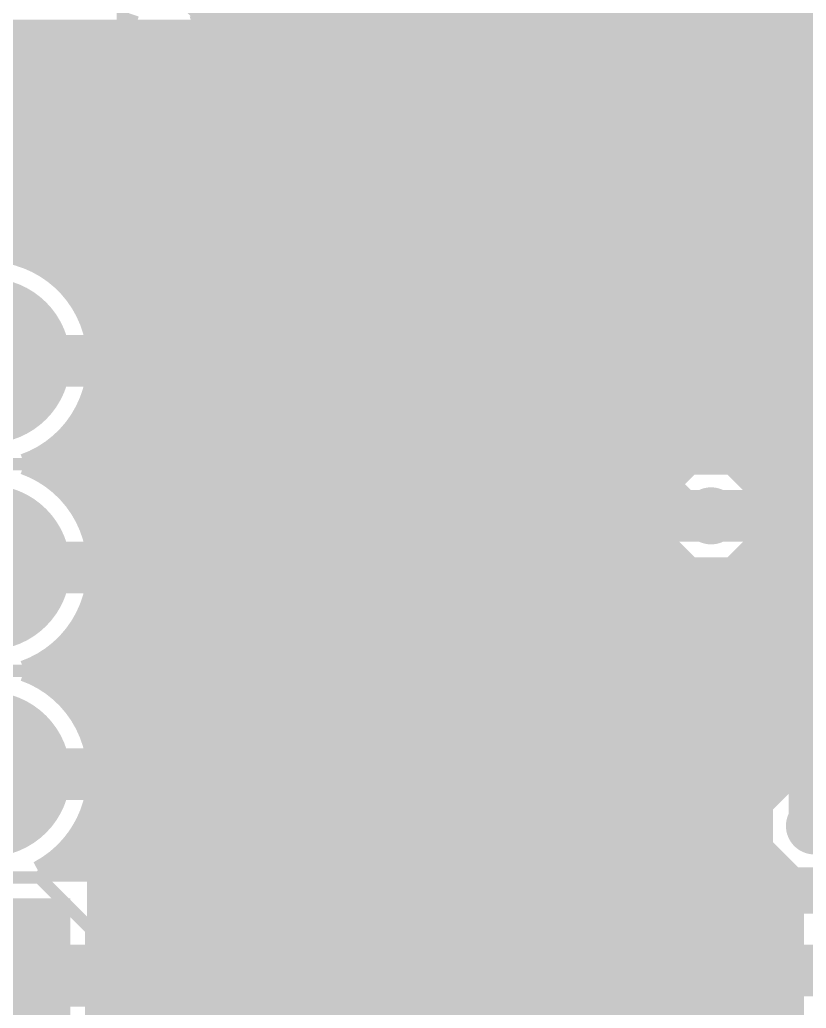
# Model space of a CAD drawing. Extents: x -5 to 208, y -5 to 206.
# Drawn here: x 31.51 to 41.17, y 65.7 to 77.85 of the extents above; entities that cross this region are included whole.
import ezdxf

# ---------------------------------------------------------------- set-up
doc = ezdxf.new("R2010")
doc.units = 0
doc.header["$MEASUREMENT"] = 0
doc.layers.get('0').update_dxf_attribs({"linetype": 'CONTINUOUS'})
for name, color, linetype in [('22-301-0_BOT', 7, 'CONTINUOUS'), ('22-301-0_DRD', 7, 'CONTINUOUS'), ('22-301-0_IN1', 1, 'CONTINUOUS'), ('22-301-0_IN2', 4, 'CONTINUOUS'), ('22-301-0_SMB', 3, 'CONTINUOUS'), ('22-301-0_SMT', 5, 'CONTINUOUS'), ('22-301-0_SPT', 10, 'CONTINUOUS'), ('22-301-0_SST', 14, 'CONTINUOUS'), ('22-301-0_TOP', 9, 'CONTINUOUS'), ('THRUHOLE_TAP', 13, 'CONTINUOUS')]:
    doc.layers.add(name, color=color, linetype=linetype)

# ---------------------------------------------------------------- blocks, each defined once
blk = doc.blocks.new('ROUND_2')
at = {"const_width": 1.016}
blk.add_lwpolyline([(-0.508, 0, 1), (0.508, 0, 1)], format="xyb", close=True, dxfattribs=at)
blk = doc.blocks.new('SQUARE_3')
blk.add_solid([(1.016, 1.016), (1.016, -1.016), (-1.016, 1.016), (-1.016, -1.016)])
blk = doc.blocks.new('ROUND_66')
at = {"const_width": 0.35052}
blk.add_lwpolyline([(-0.17526, 0, 1), (0.17526, 0, 1)], format="xyb", close=True, dxfattribs=at)
blk = doc.blocks.new('ROUND_68')
at = {"const_width": 0.35052}
blk.add_lwpolyline([(-0.17526, 0, 1), (0.17526, 0, 1)], format="xyb", close=True, dxfattribs=at)
blk = doc.blocks.new('RECTANGLE_5')
blk.add_solid([(0.4064, 0.4826), (0.4064, -0.4826), (-0.4064, 0.4826), (-0.4064, -0.4826)])
blk = doc.blocks.new('RECTANGLE_6')
blk.add_solid([(0.4826, 0.4064), (0.4826, -0.4064), (-0.4826, 0.4064), (-0.4826, -0.4064)])
blk = doc.blocks.new('OBLONG_49')
at = {"const_width": 0.65024}
blk.add_lwpolyline([(0, 0.50038), (0, -0.50038)], dxfattribs=at)
at = {"const_width": 0.32512}
for points in [[(-0.16256, 0.50038, 1), (0.16256, 0.50038, 1)], [(-0.16256, -0.50038, 1), (0.16256, -0.50038, 1)]]:
    blk.add_lwpolyline(points, format="xyb", close=True, dxfattribs=at)
blk = doc.blocks.new('ROUND_73')
at = {"const_width": 0.10033}
blk.add_lwpolyline([(-0.050164, 0, 1), (0.050164, 0, 1)], format="xyb", close=True, dxfattribs=at)
blk = doc.blocks.new('ROUND_79')
at = {"const_width": 0.54991}
blk.add_lwpolyline([(-0.274954, 0, 1), (0.274954, 0, 1)], format="xyb", close=True, dxfattribs=at)

msp = doc.modelspace()

# ---------------------------------------------------------------- linework, layer by layer
at = {"layer": '22-301-0_BOT'}
for points, const_width in [([(41.021, 140.7795), (41.021, 71.6915)], 0.254), ([(41.2496, 140.86078), (41.2496, 71.6915)], 0.254), ([(40.3352, 140.76172), (40.3352, 72.54494)], 0.254), ([(40.5638, 140.73378), (40.5638, 72.40524)], 0.254), ([(40.7924, 140.73886), (40.7924, 72.09536)], 0.254), ([(38.5064, 132.64642), (38.5064, 74.03846)], 0.254), ([(38.2778, 93.70568), (38.2778, 74.26706)], 0.254), ([(40.1066, 93.54058), (40.1066, 72.6059)], 0.254), ([(38.735, 93.40342), (38.735, 73.80986)], 0.254), ([(38.0492, 93.35262), (38.0492, 74.49566)], 0.254), ([(39.878, 93.28912), (39.878, 72.66686)], 0.254), ([(37.8206, 93.20022), (37.8206, 74.72426)], 0.254), ([(38.9636, 93.22308), (38.9636, 73.58126)], 0.254), ([(39.6494, 93.16974), (39.6494, 72.89546)], 0.254), ([(39.1922, 93.1418), (39.1922, 73.35266)], 0.254), ([(39.4208, 93.12402), (39.4208, 73.12406)], 0.254), ([(35.7632, 85.95614), (35.7632, 76.78166)], 0.254), ([(35.5346, 85.72754), (35.5346, 77.01026)], 0.254), ([(35.0774, 85.57768), (35.0774, 77.26426)], 0.254), ([(35.306, 85.61578), (35.306, 77.18552)], 0.254), ([(35.9918, 81.47812), (35.9918, 76.55306)], 0.254), ([(37.592, 81.2673), (37.592, 74.95286)], 0.254), ([(36.2204, 81.05648), (36.2204, 76.32446)], 0.254), ([(36.449, 80.89138), (36.449, 76.09586)], 0.254), ([(37.3634, 80.9879), (37.3634, 75.18146)], 0.254), ([(36.6776, 80.81772), (36.6776, 75.86726)], 0.254), ([(36.9062, 80.80756), (36.9062, 75.63866)], 0.254), ([(37.1348, 80.85836), (37.1348, 75.41006)], 0.254), ([(3.175, 79.248), (5.969, 76.454), (34.925, 76.454), (39.624, 71.755), (40.005, 71.755)], 0.635), ([(50.96002, 77.7748), (34.84118, 77.7748)], 0.254), ([(34.8488, 77.78242), (34.8488, 77.2795)], 0.254), ([(33.93948, 77.5462), (26.31948, 77.5462)], 0.254), ([(33.98012, 77.5335), (26.32202, 77.5335)], 0.254), ([(31.4198, 77.5335), (31.4198, 77.2795)], 0.254), ([(31.6484, 77.5335), (31.6484, 77.2795)], 0.254), ([(31.877, 77.5335), (31.877, 77.2795)], 0.254), ([(32.1056, 77.5335), (32.1056, 77.2795)], 0.254), ([(32.3342, 77.5335), (32.3342, 77.2795)], 0.254), ([(32.5628, 77.5335), (32.5628, 77.2795)], 0.254), ([(32.7914, 77.5335), (32.7914, 77.2795)], 0.254), ([(33.02, 77.5335), (33.02, 77.2795)], 0.254), ([(33.2486, 77.5335), (33.2486, 77.2795)], 0.254), ([(33.4772, 77.5335), (33.4772, 77.2795)], 0.254), ([(33.7058, 77.5335), (33.7058, 77.2795)], 0.254), ([(33.9344, 77.5335), (33.9344, 77.2795)], 0.254), ([(34.163, 77.50302), (34.163, 77.2795)], 0.254), ([(34.3916, 77.5208), (34.3916, 77.2795)], 0.254), ([(50.96002, 77.5462), (34.48812, 77.5462)], 0.254), ([(34.6202, 77.60208), (34.6202, 77.2795)], 0.254), ([(34.925, 77.2795), (26.32456, 77.2795)], 0.254), ([(50.96002, 77.3176), (26.32964, 77.3176)], 0.254), ([(50.96002, 77.089), (35.45078, 77.089)], 0.254), ([(35.51682, 77.03058), (39.93642, 72.60844)], 0.254), ([(50.96002, 76.8604), (35.68446, 76.8604)], 0.254), ([(50.96002, 76.6318), (35.91306, 76.6318)], 0.254), ([(50.96002, 76.4032), (36.14166, 76.4032)], 0.254), ([(50.96002, 76.1746), (36.37026, 76.1746)], 0.254), ([(50.96002, 75.946), (36.59886, 75.946)], 0.254), ([(50.96002, 75.7174), (36.82746, 75.7174)], 0.254), ([(34.5821, 75.6285), (19.54784, 75.6285)], 0.254), ([(31.4198, 75.6285), (31.4198, 75.15352)], 0.254), ([(31.6484, 75.6285), (31.6484, 75.08748)], 0.254), ([(31.877, 75.6285), (31.877, 74.97826)], 0.254), ([(32.1056, 75.6285), (32.1056, 74.81824)], 0.254), ([(32.3342, 75.6285), (32.3342, 74.5744)], 0.254), ([(32.5628, 75.6285), (32.5628, 74.4855)], 0.254), ([(32.7914, 75.6285), (32.7914, 74.4855)], 0.254), ([(33.02, 75.6285), (33.02, 74.4855)], 0.254), ([(33.2486, 75.6285), (33.2486, 74.4855)], 0.254), ([(33.4772, 75.6285), (33.4772, 74.4855)], 0.254), ([(33.7058, 75.6285), (33.7058, 74.4855)], 0.254), ([(33.9344, 75.6285), (33.9344, 74.4855)], 0.254), ([(34.163, 75.6285), (34.163, 74.4855)], 0.254), ([(34.3916, 75.6285), (34.3916, 74.4855)], 0.254), ([(34.5821, 75.6285), (35.7251, 74.4855)], 0.254), ([(34.6202, 75.5904), (34.6202, 74.4855)], 0.254), ([(34.7218, 75.4888), (19.70024, 75.4888)], 0.254), ([(50.96002, 75.4888), (37.05606, 75.4888)], 0.254), ([(34.8488, 75.3618), (34.8488, 74.4855)], 0.254), ([(34.9504, 75.2602), (19.83994, 75.2602)], 0.254), ([(50.32502, 75.2602), (37.28466, 75.2602)], 0.254), ([(35.0774, 75.1332), (35.0774, 74.4855)], 0.254), ([(35.179, 75.0316), (31.77794, 75.0316)], 0.254), ([(50.14468, 75.0316), (37.51326, 75.0316)], 0.254), ([(35.306, 74.9046), (35.306, 74.4855)], 0.254), ([(35.4076, 74.803), (32.12338, 74.803)], 0.254), ([(50.0634, 74.803), (37.74186, 74.803)], 0.254), ([(35.6362, 74.5744), (32.3342, 74.5744)], 0.254), ([(35.5346, 74.676), (35.5346, 74.4855)], 0.254), ([(50.04562, 74.5744), (37.97046, 74.5744)], 0.254), ([(35.7251, 74.4855), (32.39516, 74.4855)], 0.254), ([(50.09134, 74.3458), (38.19906, 74.3458)], 0.254), ([(50.21072, 74.1172), (38.42766, 74.1172)], 0.254), ([(48.3616, 70.866), (38.735, 70.866), (35.941, 73.66), (31.115, 73.66)], 0.635), ([(50.46218, 73.8886), (38.65626, 73.8886)], 0.254), ([(50.96002, 73.66), (38.88486, 73.66)], 0.254), ([(50.96002, 73.4314), (39.11346, 73.4314)], 0.254), ([(50.96002, 73.2028), (39.34206, 73.2028)], 0.254), ([(50.96002, 72.9742), (39.57066, 72.9742)], 0.254), ([(35.5981, 72.8345), (32.39516, 72.8345)], 0.254), ([(32.5628, 72.8345), (32.5628, 71.59498)], 0.254), ([(32.7914, 72.8345), (32.7914, 66.9925)], 0.254), ([(33.02, 72.8345), (33.02, 66.9925)], 0.254), ([(33.2486, 72.8345), (33.2486, 66.9925)], 0.254), ([(33.4772, 72.8345), (33.4772, 66.9925)], 0.254), ([(33.7058, 72.8345), (33.7058, 66.9925)], 0.254), ([(33.9344, 72.8345), (33.9344, 66.9925)], 0.254), ([(34.163, 72.8345), (34.163, 66.9925)], 0.254), ([(34.3916, 72.8345), (34.3916, 66.9925)], 0.254), ([(34.6202, 72.8345), (34.6202, 66.9925)], 0.254), ([(34.8488, 72.8345), (34.8488, 66.9925)], 0.254), ([(35.0774, 72.8345), (35.0774, 66.9925)], 0.254), ([(35.306, 72.8345), (35.306, 66.9925)], 0.254), ([(35.5346, 72.8345), (35.5346, 66.9925)], 0.254), ([(35.5981, 72.8345), (38.14318, 70.28942)], 0.254), ([(35.687, 72.7456), (32.3342, 72.7456)], 0.254), ([(32.3342, 72.7456), (32.3342, 72.0344)], 0.254), ([(35.7632, 72.6694), (35.7632, 66.9925)], 0.254), ([(50.96002, 72.7456), (39.79926, 72.7456)], 0.254), ([(35.9156, 72.517), (32.12338, 72.517)], 0.254), ([(40.005, 72.61352), (39.93623, 72.61076)], 0.254), ([(50.96002, 72.517), (40.3987, 72.517)], 0.254), ([(32.1056, 72.50176), (32.1056, 72.27824)], 0.254), ([(35.9918, 72.4408), (35.9918, 66.9925)], 0.254), ([(36.1442, 72.2884), (32.0929, 72.2884)], 0.254), ([(50.96002, 72.2884), (40.67556, 72.2884)], 0.254), ([(36.2204, 72.2122), (36.2204, 66.9925)], 0.254), ([(36.3728, 72.0598), (32.31388, 72.0598)], 0.254), ([(50.96002, 72.0598), (40.8051, 72.0598)], 0.254), ([(36.449, 71.9836), (36.449, 66.9925)], 0.254), ([(36.6014, 71.8312), (32.4612, 71.8312)], 0.254), ([(50.96002, 71.8312), (40.85844, 71.8312)], 0.254), ([(36.6776, 71.755), (36.6776, 66.9925)], 0.254), ([(40.86098, 71.6915), (40.86333, 71.755)], 0.254), ([(48.12792, 71.6915), (40.86098, 71.6915)], 0.254), ([(36.83, 71.6026), (32.56026, 71.6026)], 0.254), ([(36.9062, 71.5264), (36.9062, 66.9925)], 0.254), ([(37.0586, 71.374), (32.61614, 71.374)], 0.254), ([(37.1348, 71.2978), (37.1348, 66.9925)], 0.254), ([(37.2872, 71.1454), (32.639, 71.1454)], 0.254), ([(37.3634, 71.0692), (37.3634, 66.9925)], 0.254), ([(37.5158, 70.9168), (32.62376, 70.9168)], 0.254), ([(37.592, 70.8406), (37.592, 66.9925)], 0.254), ([(37.7444, 70.6882), (32.5755, 70.6882)], 0.254), ([(32.5628, 70.64248), (32.5628, 69.05498)], 0.254), ([(37.8206, 70.612), (37.8206, 66.9925)], 0.254), ([(37.973, 70.4596), (32.48914, 70.4596)], 0.254), ([(38.0492, 70.3834), (38.0492, 66.9925)], 0.254), ([(32.3342, 70.2056), (32.3342, 69.4944)], 0.254), ([(38.20668, 70.231), (32.35198, 70.231)], 0.254), ([(38.2778, 70.17766), (38.2778, 66.9925)], 0.254), ([(32.1056, 69.96176), (32.1056, 69.73824)], 0.254), ([(50.96002, 70.0024), (32.15132, 70.0024)], 0.254), ([(38.5064, 70.07352), (38.5064, 66.9925)], 0.254), ([(48.12792, 70.0405), (38.735, 70.0405)], 0.254), ([(38.735, 70.0405), (38.735, 66.9925)], 0.254), ([(38.9636, 70.0405), (38.9636, 66.9925)], 0.254), ([(39.1922, 70.0405), (39.1922, 66.9925)], 0.254), ([(39.4208, 70.0405), (39.4208, 66.9925)], 0.254), ([(39.6494, 70.0405), (39.6494, 66.9925)], 0.254), ([(39.878, 70.0405), (39.878, 66.9925)], 0.254), ([(40.1066, 70.0405), (40.1066, 66.9925)], 0.254), ([(40.3352, 70.0405), (40.3352, 66.9925)], 0.254), ([(40.5638, 70.0405), (40.5638, 68.42506)], 0.254), ([(40.7924, 70.0405), (40.7924, 68.65366)], 0.254), ([(41.021, 70.0405), (41.021, 68.76288)], 0.254), ([(41.2496, 70.0405), (41.2496, 68.80098)], 0.254), ([(50.96002, 69.7738), (32.06242, 69.7738)], 0.254), ([(50.96002, 69.5452), (32.29356, 69.5452)], 0.254), ([(50.96002, 69.3166), (32.4485, 69.3166)], 0.254), ([(50.96002, 69.088), (32.55264, 69.088)], 0.254), ([(50.96002, 68.8594), (32.6136, 68.8594)], 0.254), ([(40.75938, 68.6308), (32.63646, 68.6308)], 0.254), ([(40.54856, 68.4022), (32.62884, 68.4022)], 0.254), ([(40.44696, 68.1736), (32.58312, 68.1736)], 0.254), ([(41.275, 67.945), (44.704, 67.945)], 0.635), ([(32.5628, 68.10248), (32.5628, 67.564)], 0.254), ([(40.41648, 67.945), (32.4993, 67.945)], 0.254), ([(32.3342, 67.6656), (32.3342, 67.564)], 0.254), ([(40.44696, 67.7164), (32.36976, 67.7164)], 0.254), ([(32.639, 67.564), (32.25038, 67.564)], 0.254), ([(32.639, 67.564), (32.639, 66.9925)], 0.254), ([(40.54856, 67.4878), (32.639, 67.4878)], 0.254), ([(40.5638, 67.46494), (40.5638, 66.9925)], 0.254), ([(40.75938, 67.2592), (32.639, 67.2592)], 0.254), ([(40.7924, 67.23634), (40.7924, 66.9925)], 0.254), ([(41.021, 67.12458), (41.021, 66.9925)], 0.254), ([(41.2496, 67.08648), (41.2496, 66.9925)], 0.254), ([(50.96002, 67.0306), (32.639, 67.0306)], 0.254), ([(46.62932, 66.9925), (32.639, 66.9925)], 0.254), ([(46.863, 66.167), (31.242, 66.167), (31.115, 66.04)], 0.635)]:
    msp.add_lwpolyline(points, dxfattribs=dict(at, const_width=const_width))
at = {"layer": '22-301-0_BOT', "const_width": 0.254}
for points in [[(34.2138, 77.50048, 0.4142136), (35.07232, 78.359)], [(33.98012, 77.5335, 0.0690745), (34.2138, 77.50106)], [(35.5092, 77.0382, 0.1989124), (34.925, 77.28018)], [(32.39516, 74.4855, 0.2548243), (31.115, 75.18324)], [(31.95574, 72.39, 0.1036919), (32.39502, 72.83459)], [(40.86352, 71.755, 0.4142136), (40.005, 72.61352)], [(32.639, 71.12, 0.2516254), (31.95625, 72.39077)], [(31.95574, 69.85, 0.2516254), (32.63807, 71.12)], [(38.1508, 70.2818, 0.1989124), (38.735, 70.03982)], [(32.639, 68.58, 0.2516254), (31.95625, 69.85077)], [(41.275, 68.80352, 0.4142136), (40.41648, 67.945)], [(41.50614, 68.7705, 0.0683584), (41.275, 68.80225)], [(32.25038, 67.564, 0.1845445), (32.63859, 68.58)], [(40.41648, 67.945, 0.4142136), (41.275, 67.08648)], [(41.275, 67.08648, 0.068358), (41.50648, 67.11827)]]:
    msp.add_lwpolyline(points, format="xyb", dxfattribs=at)
at = {"layer": '22-301-0_DRD', "const_width": 0.254}
for points in [[(33.5788, 78.105), (33.9598, 77.724)], [(33.5788, 78.105), (33.9598, 77.724)], [(34.4678, 77.724), (34.8488, 78.105)], [(34.4678, 77.724), (34.8488, 78.105)], [(33.9598, 77.724), (34.4678, 77.724)], [(33.9598, 77.724), (34.4678, 77.724)], [(38.481, 76.2), (38.1, 75.819)], [(38.989, 76.2), (38.481, 76.2)], [(39.37, 75.819), (38.989, 76.2)], [(38.1, 75.819), (38.1, 75.311)], [(39.37, 75.311), (39.37, 75.819)], [(38.1, 75.311), (38.481, 74.93)], [(38.989, 74.93), (39.37, 75.311)], [(38.481, 74.93), (38.989, 74.93)], [(31.75, 74.295), (30.48, 74.295)], [(31.75, 74.295), (30.48, 73.025)], [(31.75, 73.025), (30.48, 74.295)], [(31.75, 73.025), (31.75, 74.295)], [(30.48, 73.025), (31.75, 73.025)], [(39.751, 72.39), (39.37, 72.009)], [(40.259, 72.39), (39.751, 72.39)], [(40.64, 72.009), (40.259, 72.39)], [(39.37, 72.009), (39.37, 71.501)], [(40.64, 71.501), (40.64, 72.009)], [(31.75, 71.755), (30.48, 71.755)], [(31.75, 71.755), (30.48, 70.485)], [(31.75, 70.485), (30.48, 71.755)], [(31.75, 70.485), (31.75, 71.755)], [(36.576, 71.755), (36.195, 71.374)], [(36.576, 71.755), (36.195, 71.374)], [(36.576, 71.755), (36.195, 71.374)], [(37.084, 71.755), (36.576, 71.755)], [(37.084, 71.755), (36.576, 71.755)], [(37.084, 71.755), (36.576, 71.755)], [(37.465, 71.374), (37.084, 71.755)], [(37.465, 71.374), (37.084, 71.755)], [(37.465, 71.374), (37.084, 71.755)], [(39.37, 71.501), (39.751, 71.12)], [(40.259, 71.12), (40.64, 71.501)], [(36.195, 71.374), (36.195, 70.866)], [(36.195, 71.374), (36.195, 70.866)], [(36.195, 71.374), (36.195, 70.866)], [(37.465, 70.866), (37.465, 71.374)], [(37.465, 70.866), (37.465, 71.374)], [(37.465, 70.866), (37.465, 71.374)], [(39.751, 71.12), (40.259, 71.12)], [(36.195, 70.866), (36.576, 70.485)], [(36.195, 70.866), (36.576, 70.485)], [(36.195, 70.866), (36.576, 70.485)], [(37.084, 70.485), (37.465, 70.866)], [(37.084, 70.485), (37.465, 70.866)], [(37.084, 70.485), (37.465, 70.866)], [(30.48, 70.485), (31.75, 70.485)], [(36.576, 70.485), (37.084, 70.485)], [(36.576, 70.485), (37.084, 70.485)], [(36.576, 70.485), (37.084, 70.485)], [(31.75, 69.215), (30.48, 69.215)], [(31.75, 69.215), (30.48, 67.945)], [(31.75, 67.945), (30.48, 69.215)], [(31.75, 67.945), (31.75, 69.215)], [(36.576, 69.215), (36.195, 68.834)], [(36.576, 69.215), (36.195, 68.834)], [(37.084, 69.215), (36.576, 69.215)], [(37.084, 69.215), (36.576, 69.215)], [(37.465, 68.834), (37.084, 69.215)], [(37.465, 68.834), (37.084, 69.215)], [(36.195, 68.834), (36.195, 68.326)], [(36.195, 68.834), (36.195, 68.326)], [(37.465, 68.326), (37.465, 68.834)], [(37.465, 68.326), (37.465, 68.834)], [(41.021, 68.58), (40.64, 68.199)], [(41.529, 68.58), (41.021, 68.58)], [(36.195, 68.326), (36.576, 67.945)], [(36.195, 68.326), (36.576, 67.945)], [(37.084, 67.945), (37.465, 68.326)], [(37.084, 67.945), (37.465, 68.326)], [(40.64, 68.199), (40.64, 67.691)], [(30.48, 67.945), (31.75, 67.945)], [(36.576, 67.945), (37.084, 67.945)], [(36.576, 67.945), (37.084, 67.945)], [(35.3822, 67.818), (35.0012, 67.437)], [(35.8902, 67.818), (35.3822, 67.818)], [(36.2712, 67.437), (35.8902, 67.818)], [(40.64, 67.691), (41.021, 67.31)], [(35.0012, 67.437), (35.0012, 66.929)], [(36.2712, 66.929), (36.2712, 67.437)], [(41.021, 67.31), (41.529, 67.31)], [(35.0012, 66.929), (35.3822, 66.548)], [(35.8902, 66.548), (36.2712, 66.929)], [(31.75, 66.675), (30.48, 66.675)], [(31.75, 66.675), (30.48, 65.405)], [(31.75, 65.405), (30.48, 66.675)], [(31.75, 65.405), (31.75, 66.675)], [(35.3822, 66.548), (35.8902, 66.548)]]:
    msp.add_lwpolyline(points, dxfattribs=at)
at = {"layer": '22-301-0_IN1', "const_width": 0.254}
for points in [[(41.021, 77.597), (26.797, 77.597), (26.797, 72.898), (14.605, 72.898)], [(41.021, 77.5462), (26.797, 77.5462)], [(31.5214, 77.597), (31.5214, 74.9427)], [(31.75, 77.597), (31.75, 74.84618)], [(31.9786, 77.597), (31.9786, 74.69124)], [(32.2072, 77.597), (32.2072, 74.4474)], [(32.4358, 77.597), (32.4358, 73.91908)], [(32.6644, 77.597), (32.6644, 63.8302)], [(32.893, 77.597), (32.893, 63.8302)], [(33.1216, 77.597), (33.1216, 63.8302)], [(33.3502, 77.597), (33.3502, 63.8302)], [(33.5788, 77.597), (33.5788, 63.8302)], [(33.8074, 77.597), (33.8074, 63.8302)], [(34.036, 77.597), (34.036, 63.8302)], [(34.2646, 77.597), (34.2646, 63.8302)], [(34.4932, 77.597), (34.4932, 63.8302)], [(34.7218, 77.597), (34.7218, 63.8302)], [(34.9504, 77.597), (34.9504, 63.8302)], [(35.179, 77.597), (35.179, 63.8302)], [(35.4076, 77.597), (35.4076, 63.8302)], [(35.6362, 77.597), (35.6362, 63.8302)], [(35.8648, 77.597), (35.8648, 63.8302)], [(36.0934, 77.597), (36.0934, 63.8302)], [(36.322, 77.597), (36.322, 63.8302)], [(36.5506, 77.597), (36.5506, 63.8302)], [(36.7792, 77.597), (36.7792, 63.8302)], [(37.0078, 77.597), (37.0078, 63.8302)], [(37.2364, 77.597), (37.2364, 63.8302)], [(37.465, 77.597), (37.465, 63.8302)], [(37.6936, 77.597), (37.6936, 63.8302)], [(37.9222, 77.597), (37.9222, 63.8302)], [(38.1508, 77.597), (38.1508, 63.8302)], [(38.3794, 77.597), (38.3794, 63.8302)], [(38.608, 77.597), (38.608, 63.8302)], [(38.8366, 77.597), (38.8366, 63.8302)], [(39.0652, 77.597), (39.0652, 63.8302)], [(39.2938, 77.597), (39.2938, 63.8302)], [(39.5224, 77.597), (39.5224, 72.23252)], [(39.751, 77.597), (39.751, 72.38492)], [(39.9796, 77.597), (39.9796, 72.43318)], [(40.2082, 77.597), (40.2082, 72.4027)], [(40.4368, 77.597), (40.4368, 72.28078)], [(40.6654, 77.597), (40.6654, 71.91502)], [(40.894, 77.597), (40.894, 68.50888)], [(41.021, 77.597), (41.021, 68.57492)], [(41.021, 77.3176), (26.797, 77.3176)], [(41.021, 77.089), (26.797, 77.089)], [(41.021, 76.8604), (26.797, 76.8604)], [(41.021, 76.6318), (26.797, 76.6318)], [(41.021, 76.4032), (26.797, 76.4032)], [(41.021, 76.1746), (26.797, 76.1746)], [(41.021, 75.946), (26.797, 75.946)], [(41.021, 75.7174), (26.797, 75.7174)], [(41.021, 75.4888), (26.797, 75.4888)], [(41.021, 75.2602), (26.797, 75.2602)], [(41.021, 75.0316), (26.797, 75.0316)], [(41.021, 74.803), (31.8262, 74.803)], [(41.021, 74.5744), (32.10306, 74.5744)], [(41.021, 74.3458), (32.27324, 74.3458)], [(41.021, 74.1172), (32.37992, 74.1172)], [(41.021, 73.8886), (32.44088, 73.8886)], [(41.021, 73.66), (32.4612, 73.66)], [(32.4358, 73.39838), (32.4358, 71.37908)], [(41.021, 73.4314), (32.44088, 73.4314)], [(41.021, 73.2028), (32.37992, 73.2028)], [(32.2072, 72.8726), (32.2072, 71.9074)], [(41.021, 72.9742), (32.27324, 72.9742)], [(41.021, 72.7456), (32.10306, 72.7456)], [(41.021, 72.517), (31.8262, 72.517)], [(31.9786, 72.62622), (31.9786, 72.15124)], [(31.75, 72.47382), (31.75, 72.30618)], [(39.58336, 72.2884), (31.78302, 72.2884)], [(41.021, 72.2884), (40.42664, 72.2884)], [(39.39794, 72.0598), (32.07766, 72.0598)], [(41.021, 72.0598), (40.61206, 72.0598)], [(39.32936, 71.8312), (32.258, 71.8312)], [(41.021, 71.8312), (40.68064, 71.8312)], [(39.34206, 71.6026), (32.3723, 71.6026)], [(40.6654, 71.59244), (40.6654, 68.24472)], [(41.021, 71.6026), (40.66794, 71.6026)], [(39.44112, 71.374), (32.4358, 71.374)], [(41.021, 71.374), (40.56888, 71.374)], [(39.5224, 71.27494), (39.5224, 63.8302)], [(40.4368, 71.22922), (40.4368, 63.8302)], [(39.70274, 71.1454), (32.4612, 71.1454)], [(39.751, 71.12508), (39.751, 63.8302)], [(39.9796, 71.07428), (39.9796, 63.8302)], [(40.2082, 71.10476), (40.2082, 63.8302)], [(41.021, 71.1454), (40.30472, 71.1454)], [(32.4358, 70.85838), (32.4358, 68.83908)], [(41.021, 70.9168), (32.44596, 70.9168)], [(41.021, 70.6882), (32.39008, 70.6882)], [(41.021, 70.4596), (32.28848, 70.4596)], [(32.2072, 70.3326), (32.2072, 69.3674)], [(41.021, 70.231), (32.12592, 70.231)], [(31.9786, 70.08622), (31.9786, 69.61124)], [(41.021, 70.0024), (31.8643, 70.0024)], [(31.75, 69.93382), (31.75, 69.76618)], [(41.021, 69.7738), (31.7373, 69.7738)], [(41.021, 69.5452), (32.05226, 69.5452)], [(41.021, 69.3166), (32.24022, 69.3166)], [(41.021, 69.088), (32.36214, 69.088)], [(41.021, 68.8594), (32.43072, 68.8594)], [(41.021, 68.6308), (32.45866, 68.6308)], [(40.77208, 68.4022), (32.4485, 68.4022)], [(32.4358, 68.31838), (32.4358, 67.3862)], [(40.63492, 68.1736), (32.3977, 68.1736)], [(40.59428, 67.945), (32.30118, 67.945)], [(32.2072, 67.7926), (32.2072, 67.3862)], [(40.63492, 67.7164), (32.14624, 67.7164)], [(31.9786, 67.54622), (31.9786, 67.3862)], [(40.6654, 67.64274), (40.6654, 63.8302)], [(40.77208, 67.4878), (31.9024, 67.4878)], [(32.4612, 67.3862), (31.7373, 67.3862)], [(32.4612, 67.3862), (32.4612, 64.6938)], [(40.894, 67.38112), (40.894, 63.8302)], [(41.021, 67.31508), (41.021, 63.8302)], [(41.021, 67.2592), (32.4612, 67.2592)], [(41.021, 67.0306), (32.4612, 67.0306)], [(41.021, 66.802), (32.4612, 66.802)], [(41.021, 66.5734), (32.4612, 66.5734)], [(41.021, 66.3448), (32.4612, 66.3448)], [(41.021, 66.1162), (32.4612, 66.1162)], [(41.021, 65.8876), (32.4612, 65.8876)], [(41.021, 65.659), (32.4612, 65.659)]]:
    msp.add_lwpolyline(points, dxfattribs=at)
for points in [[(32.4612, 73.66, 0.4142136), (31.115, 75.0062)], [(31.56204, 72.39, 0.3182175), (32.4612, 73.66)], [(32.4612, 71.12, 0.3182174), (31.56204, 72.39)], [(40.005, 72.43572, 0.4142136), (39.32428, 71.755)], [(40.68572, 71.755, 0.4142136), (40.005, 72.43572)], [(39.32428, 71.755, 0.4142136), (40.005, 71.07428)], [(40.005, 71.07428, 0.4142136), (40.68572, 71.755)], [(31.56204, 69.85, 0.3182175), (32.4612, 71.12)], [(32.4612, 68.58, 0.3182174), (31.56204, 69.85)], [(31.7373, 67.3862, 0.279525), (32.46126, 68.58)], [(41.021, 68.57492, 0.3059202), (40.59682, 67.945)], [(40.59428, 67.945, 0.3059201), (41.021, 67.31508)]]:
    msp.add_lwpolyline(points, format="xyb", dxfattribs=at)
at = {"layer": '22-301-0_IN2', "const_width": 0.254}
for points in [[(33.96996, 77.724), (26.416, 77.724)], [(31.5214, 77.724), (31.5214, 74.9427)], [(31.75, 77.724), (31.75, 74.84618)], [(31.9786, 77.724), (31.9786, 74.69124)], [(32.2072, 77.724), (32.2072, 74.4474)], [(32.4358, 77.724), (32.4358, 73.91908)], [(32.6644, 77.724), (32.6644, 63.881)], [(32.893, 77.724), (32.893, 63.881)], [(33.1216, 77.724), (33.1216, 63.881)], [(33.3502, 77.724), (33.3502, 63.881)], [(33.5788, 77.724), (33.5788, 63.881)], [(33.8074, 77.724), (33.8074, 63.881)], [(34.036, 77.70114), (34.036, 63.881)], [(34.2646, 77.68082), (34.2646, 63.881)], [(40.64, 77.724), (34.4551, 77.724)], [(34.4932, 77.724), (34.4932, 63.881)], [(34.7218, 77.724), (34.7218, 63.881)], [(34.9504, 77.724), (34.9504, 63.881)], [(35.179, 77.724), (35.179, 63.881)], [(35.4076, 77.724), (35.4076, 63.881)], [(35.6362, 77.724), (35.6362, 63.881)], [(35.8648, 77.724), (35.8648, 63.881)], [(36.0934, 77.724), (36.0934, 63.881)], [(36.322, 77.724), (36.322, 63.881)], [(36.5506, 77.724), (36.5506, 63.881)], [(36.7792, 77.724), (36.7792, 63.881)], [(37.0078, 77.724), (37.0078, 63.881)], [(37.2364, 77.724), (37.2364, 63.881)], [(37.465, 77.724), (37.465, 63.881)], [(37.6936, 77.724), (37.6936, 63.881)], [(37.9222, 77.724), (37.9222, 63.881)], [(38.1508, 77.724), (38.1508, 63.881)], [(38.3794, 77.724), (38.3794, 63.881)], [(38.608, 77.724), (38.608, 63.881)], [(38.8366, 77.724), (38.8366, 63.881)], [(39.0652, 77.724), (39.0652, 63.881)], [(39.2938, 77.724), (39.2938, 63.881)], [(39.5224, 77.724), (39.5224, 72.23252)], [(39.751, 77.724), (39.751, 72.38492)], [(39.9796, 77.724), (39.9796, 72.43318)], [(40.2082, 77.724), (40.2082, 72.4027)], [(40.4368, 77.724), (40.4368, 72.28078)], [(40.64, 77.724), (40.64, 71.9963)], [(40.64, 77.5462), (26.416, 77.5462)], [(40.64, 77.3176), (26.416, 77.3176)], [(40.64, 77.089), (26.416, 77.089)], [(40.64, 76.8604), (26.416, 76.8604)], [(40.64, 76.6318), (26.416, 76.6318)], [(40.64, 76.4032), (26.416, 76.4032)], [(40.64, 76.1746), (26.416, 76.1746)], [(40.64, 75.946), (26.416, 75.946)], [(40.64, 75.7174), (26.416, 75.7174)], [(40.64, 75.4888), (26.416, 75.4888)], [(40.64, 75.2602), (26.416, 75.2602)], [(40.64, 75.0316), (26.416, 75.0316)], [(40.64, 74.803), (31.8262, 74.803)], [(40.64, 74.5744), (32.10306, 74.5744)], [(40.64, 74.3458), (32.27324, 74.3458)], [(40.64, 74.1172), (32.37992, 74.1172)], [(40.64, 73.8886), (32.44088, 73.8886)], [(40.64, 73.66), (32.4612, 73.66)], [(32.4358, 73.39838), (32.4358, 71.37908)], [(40.64, 73.4314), (32.44088, 73.4314)], [(40.64, 73.2028), (32.37992, 73.2028)], [(32.2072, 72.8726), (32.2072, 71.9074)], [(40.64, 72.9742), (32.27324, 72.9742)], [(40.64, 72.7456), (32.10306, 72.7456)], [(40.64, 72.517), (31.8262, 72.517)], [(31.9786, 72.62622), (31.9786, 72.15124)], [(31.75, 72.47382), (31.75, 72.30618)], [(39.58336, 72.2884), (31.78302, 72.2884)], [(40.64, 72.2884), (40.42664, 72.2884)], [(39.39794, 72.0598), (32.07766, 72.0598)], [(40.64, 72.0598), (40.61206, 72.0598)], [(39.32936, 71.8312), (32.258, 71.8312)], [(39.34206, 71.6026), (32.3723, 71.6026)], [(40.64, 71.51116), (40.64, 68.1863)], [(39.44112, 71.374), (32.4358, 71.374)], [(40.64, 71.374), (40.56888, 71.374)], [(39.5224, 71.27494), (39.5224, 63.881)], [(40.4368, 71.22922), (40.4368, 63.881)], [(39.70274, 71.1454), (32.4612, 71.1454)], [(39.751, 71.12508), (39.751, 63.881)], [(39.9796, 71.07428), (39.9796, 63.881)], [(40.2082, 71.10476), (40.2082, 63.881)], [(40.64, 71.1454), (40.30472, 71.1454)], [(32.4358, 70.85838), (32.4358, 68.83908)], [(40.64, 70.9168), (32.44596, 70.9168)], [(40.64, 70.6882), (32.39008, 70.6882)], [(40.64, 70.4596), (32.28848, 70.4596)], [(32.2072, 70.3326), (32.2072, 69.3674)], [(40.64, 70.231), (32.12592, 70.231)], [(31.9786, 70.08622), (31.9786, 69.61124)], [(40.64, 70.0024), (31.8643, 70.0024)], [(31.75, 69.93382), (31.75, 69.76618)], [(40.64, 69.7738), (31.7373, 69.7738)], [(40.64, 69.5452), (32.05226, 69.5452)], [(40.64, 69.3166), (32.24022, 69.3166)], [(40.64, 69.088), (32.36214, 69.088)], [(40.64, 68.8594), (32.43072, 68.8594)], [(40.64, 68.6308), (32.45866, 68.6308)], [(40.64, 68.4022), (32.4485, 68.4022)], [(32.4358, 68.31838), (32.4358, 67.3862)], [(40.63492, 68.1736), (32.3977, 68.1736)], [(40.59428, 67.945), (32.30118, 67.945)], [(32.2072, 67.7926), (32.2072, 67.3862)], [(40.63492, 67.7164), (32.14624, 67.7164)], [(40.64, 67.70116), (40.64, 63.881)], [(31.9786, 67.54622), (31.9786, 67.3862)], [(40.64, 67.4878), (31.9024, 67.4878)], [(32.4612, 67.3862), (31.7373, 67.3862)], [(32.4612, 67.3862), (32.4612, 64.6938)], [(40.64, 67.2592), (32.4612, 67.2592)], [(40.64, 67.0306), (32.4612, 67.0306)], [(40.64, 66.802), (32.4612, 66.802)], [(40.64, 66.5734), (32.4612, 66.5734)], [(40.64, 66.3448), (32.4612, 66.3448)], [(40.64, 66.1162), (32.4612, 66.1162)], [(40.64, 65.8876), (32.4612, 65.8876)], [(40.64, 65.659), (32.4612, 65.659)]]:
    msp.add_lwpolyline(points, dxfattribs=at)
for points in [[(33.96996, 77.724, 0.091917), (34.2138, 77.67879)], [(34.2138, 77.67828, 0.0910368), (34.4556, 77.72267)], [(32.4612, 73.66, 0.4142136), (31.115, 75.0062)], [(31.56204, 72.39, 0.3182175), (32.4612, 73.66)], [(32.4612, 71.12, 0.3182174), (31.56204, 72.39)], [(40.005, 72.43572, 0.4142136), (39.32428, 71.755)], [(40.64, 71.9963, 0.3114339), (40.005, 72.43318)], [(39.32428, 71.755, 0.4142136), (40.005, 71.07428)], [(40.005, 71.07428, 0.3104767), (40.64, 71.51116)], [(31.56204, 69.85, 0.3182175), (32.4612, 71.12)], [(32.4612, 68.58, 0.3182174), (31.56204, 69.85)], [(31.7373, 67.3862, 0.279525), (32.46126, 68.58)], [(40.64, 68.1863, 0.091037), (40.5957, 67.945)], [(40.59428, 67.945, 0.0919171), (40.63952, 67.70098)]]:
    msp.add_lwpolyline(points, format="xyb", dxfattribs=at)
at = {"layer": '22-301-0_SST', "const_width": 0.1524}
for points in [[(32.94634, 77.81798), (32.77616, 77.8764), (32.77616, 78.232), (32.94634, 78.29296), (33.62198, 78.29296), (33.79216, 78.232), (33.79216, 77.8764), (33.62198, 77.81798)], [(38.29558, 77.81036), (38.1254, 77.87132), (38.1254, 78.22692), (38.29558, 78.28534), (38.97376, 78.28534), (39.1414, 78.22692), (39.1414, 77.87132), (38.97376, 77.81036)], [(36.33216, 77.5208), (36.33216, 77.1652), (36.16198, 77.10678), (35.99434, 77.10678), (35.82416, 77.1652), (35.82416, 77.5208), (35.99434, 77.58176), (36.16198, 77.58176), (36.84016, 77.343)], [(33.28416, 77.3938), (33.28416, 77.0382), (33.11398, 76.97978), (32.94634, 76.97978), (32.77616, 77.0382), (32.77616, 77.3938), (32.94634, 77.45476), (33.11398, 77.45476), (33.79216, 77.216)], [(38.1254, 77.09154), (38.1254, 77.32776)], [(38.1254, 77.21092), (39.1414, 77.21092), (38.97376, 77.32776)], [(40.4749, 76.46924), (40.8305, 76.46924), (40.94988, 76.63942), (40.94988, 76.80706), (40.8305, 76.97724), (40.4749, 76.97724), (40.4749, 75.96124)], [(36.16198, 76.26858), (36.16198, 76.74356), (36.84016, 76.5048), (36.84016, 76.38796), (35.82416, 76.38796)], [(38.1254, 76.55052), (38.29558, 76.66736), (38.46576, 76.72832), (38.80358, 76.72832), (38.97376, 76.66736), (39.1414, 76.55052), (39.1414, 76.43114), (38.97376, 76.31176), (38.80358, 76.25334), (38.46576, 76.25334), (38.29558, 76.31176), (38.1254, 76.43114), (38.1254, 76.55052)], [(32.94634, 76.61656), (32.77616, 76.5556), (32.77616, 76.2), (32.94634, 76.14158), (33.28416, 76.14158), (33.45434, 76.26096), (33.45434, 76.61656), (33.79216, 76.61656), (33.79216, 76.14158)], [(40.77208, 76.46924), (40.94988, 75.96124)], [(38.46576, 75.41514), (38.46576, 75.89012), (39.1414, 75.65136), (39.1414, 75.53452), (38.1254, 75.53452)], [(41.021, 75.438), (41.021, 71.882), (42.799, 71.882), (42.799, 75.438), (41.021, 75.438)], [(37.9095, 75.1205), (37.9095, 72.1995), (39.5478, 72.1995), (39.5478, 75.1205), (37.9095, 75.1205)], [(30.48, 72.39), (29.845, 73.025), (29.845, 74.295), (30.48, 74.93), (31.75, 74.93), (32.385, 74.295), (32.385, 73.025), (31.75, 72.39), (30.48, 72.39)], [(34.26714, 72.44842), (34.26714, 73.46442), (34.14776, 73.29424)], [(34.98596, 72.44842), (34.98596, 73.46442), (34.86912, 73.29424)], [(33.66516, 72.61606), (33.60674, 72.44842), (33.25114, 72.44842), (33.19272, 72.61606), (33.19272, 73.29424), (33.25114, 73.46442), (33.60674, 73.46442), (33.66516, 73.29424)], [(35.58794, 72.44842), (35.94354, 73.46442), (35.46856, 73.46442)], [(34.38652, 72.44842), (34.14776, 72.44842)], [(35.10534, 72.44842), (34.86912, 72.44842)], [(30.48, 69.85), (29.845, 70.485), (29.845, 71.755), (30.48, 72.39), (31.75, 72.39), (32.385, 71.755), (32.385, 70.485), (31.75, 69.85), (30.48, 69.85)], [(36.3855, 71.9455), (33.4645, 71.9455), (33.4645, 70.3072), (36.3855, 70.3072), (36.3855, 71.9455)], [(37.02812, 70.98284), (36.85794, 71.04126), (36.85794, 71.39686), (37.02812, 71.45782), (37.70376, 71.45782), (37.87394, 71.39686), (37.87394, 71.04126), (37.70376, 70.98284)], [(36.85794, 70.26402), (36.85794, 70.50024)], [(36.85794, 70.38086), (37.87394, 70.38086), (37.70376, 70.50024)], [(30.48, 67.31), (29.845, 67.945), (29.845, 69.215), (30.48, 69.85), (31.75, 69.85), (32.385, 69.215), (32.385, 67.945), (31.75, 67.31), (30.48, 67.31)], [(36.85794, 69.54266), (36.85794, 69.78142)], [(36.85794, 69.66204), (37.87394, 69.66204), (37.70376, 69.78142)], [(36.3855, 69.4055), (33.4645, 69.4055), (33.4645, 67.7672), (36.3855, 67.7672), (36.3855, 69.4055)], [(37.36594, 69.12102), (37.36594, 68.76542), (37.19576, 68.70446), (37.02812, 68.70446), (36.85794, 68.76542), (36.85794, 69.12102), (37.02812, 69.17944), (37.19576, 69.17944), (37.87394, 68.94322)], [(37.719, 65.405), (37.719, 68.453), (43.307, 68.453), (43.307, 64.643), (38.481, 64.643), (37.719, 65.405)], [(30.48, 64.77), (32.385, 64.77), (32.385, 66.675), (31.75, 67.31), (30.48, 67.31), (29.845, 66.675), (29.845, 65.405), (30.48, 64.77)], [(36.3855, 66.8655), (33.4645, 66.8655), (33.4645, 65.2272), (36.3855, 65.2272), (36.3855, 66.8655)]]:
    msp.add_lwpolyline(points, dxfattribs=at)
at = {"layer": '22-301-0_TOP'}
for points, const_width in [([(34.2138, 78.359), (34.2138, 71.12)], 0.635), ([(34.2138, 78.359), (34.2138, 71.12)], 0.635), ([(34.8615, 76.2), (34.8615, 71.9328)], 0.254), ([(34.8615, 76.2), (34.8615, 71.9328)], 0.254), ([(41.275, 76.2), (34.8615, 76.2)], 0.254), ([(34.8742, 76.2), (34.8742, 71.9328)], 0.254), ([(35.1028, 76.2), (35.1028, 71.9328)], 0.254), ([(35.3314, 76.2), (35.3314, 71.9328)], 0.254), ([(35.56, 76.2), (35.56, 71.9328)], 0.254), ([(35.7886, 76.2), (35.7886, 71.9328)], 0.254), ([(36.0172, 76.2), (36.0172, 71.9328)], 0.254), ([(36.2458, 76.2), (36.2458, 71.9328)], 0.254), ([(36.4744, 76.2), (36.4744, 70.4977)], 0.254), ([(36.703, 76.2), (36.703, 70.4977)], 0.254), ([(36.9316, 76.2), (36.9316, 70.4977)], 0.254), ([(37.1602, 76.2), (37.1602, 70.4977)], 0.254), ([(37.3888, 76.2), (37.3888, 70.4977)], 0.254), ([(37.6174, 76.2), (37.6174, 70.4977)], 0.254), ([(37.846, 76.2), (37.846, 70.4977)], 0.254), ([(38.0746, 76.2), (38.0746, 75.1078)], 0.254), ([(38.3032, 76.2), (38.3032, 75.1078)], 0.254), ([(38.5318, 76.2), (38.5318, 75.1078)], 0.254), ([(38.7604, 76.2), (38.7604, 75.1078)], 0.254), ([(38.989, 76.2), (38.989, 75.1078)], 0.254), ([(39.2176, 76.2), (39.2176, 75.1078)], 0.254), ([(39.4462, 76.2), (39.4462, 75.1078)], 0.254), ([(39.6748, 76.2), (39.6748, 73.7362)], 0.254), ([(39.9034, 76.2), (39.9034, 73.9648)], 0.254), ([(40.132, 76.2), (40.132, 74.1934)], 0.254), ([(40.3606, 76.2), (40.3606, 74.422)], 0.254), ([(40.5892, 76.2), (40.5892, 74.6506)], 0.254), ([(40.8178, 76.2), (40.8178, 74.8792)], 0.254), ([(41.0464, 76.2), (41.0464, 75.51928)], 0.254), ([(41.275, 76.2), (41.275, 75.51928)], 0.254), ([(41.275, 75.9714), (34.8615, 75.9714)], 0.254), ([(41.275, 75.7428), (34.8615, 75.7428)], 0.254), ([(38.735, 75.565), (38.735, 74.3712)], 0.635), ([(40.94226, 75.5142), (34.8615, 75.5142)], 0.254), ([(40.94226, 75.51928), (40.94226, 75.0062)], 0.254), ([(41.275, 75.51928), (40.94226, 75.51928)], 0.254), ([(40.94226, 75.2856), (34.8615, 75.2856)], 0.254), ([(39.5478, 75.1078), (37.9222, 75.1078)], 0.254), ([(37.9222, 75.1078), (37.9222, 73.6854)], 0.254), ([(38.735, 75.1078), (38.735, 74.3712)], 0.254), ([(39.5478, 75.1078), (39.5478, 73.6854)], 0.254), ([(37.9222, 75.057), (34.8615, 75.057)], 0.254), ([(40.94226, 75.057), (39.5478, 75.057)], 0.254), ([(40.94226, 75.0062), (39.5478, 73.6092)], 0.254), ([(37.9222, 74.8284), (34.8615, 74.8284)], 0.254), ([(38.735, 72.9488), (39.8018, 72.9488), (41.529, 74.676), (41.91, 74.676)], 0.635), ([(40.76446, 74.8284), (39.5478, 74.8284)], 0.254), ([(37.9222, 74.5998), (34.8615, 74.5998)], 0.254), ([(40.53586, 74.5998), (39.5478, 74.5998)], 0.254), ([(37.9222, 74.3712), (34.8615, 74.3712)], 0.254), ([(37.9222, 74.3712), (38.735, 74.3712)], 0.254), ([(39.5478, 74.3712), (38.735, 74.3712)], 0.254), ([(40.30726, 74.3712), (39.5478, 74.3712)], 0.254), ([(37.9222, 74.1426), (34.8615, 74.1426)], 0.254), ([(40.07866, 74.1426), (39.5478, 74.1426)], 0.254), ([(37.9222, 73.914), (34.8615, 73.914)], 0.254), ([(39.85006, 73.914), (39.5478, 73.914)], 0.254), ([(37.9222, 73.6854), (34.8615, 73.6854)], 0.254), ([(37.9222, 73.6854), (37.9222, 73.6346)], 0.254), ([(37.9222, 73.6346), (37.9222, 72.2122)], 0.254), ([(39.5478, 73.6854), (39.5478, 73.6346)], 0.254), ([(39.62146, 73.6854), (39.5478, 73.6854)], 0.254), ([(39.5478, 73.6346), (39.5478, 73.6092)], 0.254), ([(37.9222, 73.4568), (34.8615, 73.4568)], 0.254), ([(37.9222, 73.2282), (34.8615, 73.2282)], 0.254), ([(38.735, 72.9488), (38.735, 69.723), (38.735, 69.596)], 0.635), ([(37.9222, 72.9996), (34.8615, 72.9996)], 0.254), ([(37.9222, 72.771), (34.8615, 72.771)], 0.254), ([(41.275, 69.596), (41.275, 72.009), (41.275, 72.136), (41.783, 72.644), (41.91, 72.644)], 0.635), ([(40.005, 71.755), (41.021, 71.755), (41.275, 72.009), (41.275, 69.596)], 0.635), ([(41.91, 72.644), (41.275, 72.009)], 0.254), ([(37.9222, 72.5424), (34.8615, 72.5424)], 0.254), ([(37.9222, 72.3138), (34.8615, 72.3138)], 0.254), ([(38.0873, 72.2122), (37.9222, 72.2122)], 0.254), ([(38.0746, 72.2122), (38.0746, 70.4977)], 0.254), ([(38.0873, 72.2122), (38.0873, 70.4977)], 0.254), ([(41.275, 72.009), (41.275, 69.596)], 0.635), ([(38.0873, 72.0852), (34.8615, 72.0852)], 0.254), ([(34.8996, 71.9328), (34.8615, 71.9328)], 0.254), ([(34.9504, 71.9328), (34.8996, 71.9328)], 0.254), ([(36.3728, 71.9328), (34.9504, 71.9328)], 0.254), ([(35.6362, 71.9328), (35.6362, 71.12)], 0.254), ([(36.3728, 71.9328), (36.3728, 70.4977)], 0.254), ([(38.0873, 71.8566), (36.3728, 71.8566)], 0.254), ([(38.0873, 71.628), (36.3728, 71.628)], 0.254), ([(34.2138, 71.12), (31.115, 71.12)], 0.635), ([(36.83, 71.12), (35.6362, 71.12)], 0.635), ([(35.6362, 71.12), (36.83, 71.12)], 0.635), ([(36.83, 71.12), (35.6362, 71.12)], 0.635), ([(38.0873, 71.3994), (36.3728, 71.3994)], 0.254), ([(36.3728, 71.12), (35.6362, 71.12)], 0.254), ([(38.0873, 71.1708), (36.3728, 71.1708)], 0.254), ([(38.0873, 70.9422), (36.3728, 70.9422)], 0.254), ([(38.0873, 70.7136), (36.3728, 70.7136)], 0.254), ([(38.0873, 70.4977), (36.3728, 70.4977)], 0.254), ([(38.0873, 70.485), (36.3728, 70.485)], 0.254), ([(38.735, 69.596), (38.735, 69.723), (38.608, 69.85), (34.925, 69.85), (34.2138, 69.1388), (34.2138, 68.58)], 0.635), ([(38.735, 69.596), (38.735, 67.31), (34.544, 63.119), (34.544, 55.88)], 0.635), ([(38.735, 63.5), (38.735, 65.913), (40.005, 67.183), (40.005, 69.596)], 0.635), ([(41.275, 69.596), (41.275, 67.945)], 0.635), ([(38.07968, 69.2023), (36.3728, 69.2023)], 0.254), ([(36.3728, 69.2023), (36.3728, 67.7672)], 0.254), ([(38.07968, 69.1134), (36.3728, 69.1134)], 0.254), ([(36.4744, 69.2023), (36.4744, 65.9638)], 0.254), ([(36.703, 69.2023), (36.703, 66.1924)], 0.254), ([(36.9316, 69.2023), (36.9316, 66.421)], 0.254), ([(37.1602, 69.2023), (37.1602, 66.6496)], 0.254), ([(37.3888, 69.2023), (37.3888, 66.8782)], 0.254), ([(37.6174, 69.2023), (37.6174, 67.1068)], 0.254), ([(37.846, 69.2023), (37.846, 67.3354)], 0.254), ([(38.0746, 69.2023), (38.0746, 67.564)], 0.254), ([(38.07968, 69.2023), (38.07968, 69.09562)], 0.254), ([(38.0873, 69.00164), (38.0873, 67.5767)], 0.254), ([(38.0873, 68.8848), (36.3728, 68.8848)], 0.254), ([(34.2138, 68.58), (31.115, 68.58)], 0.635), ([(35.6362, 68.58), (36.83, 68.58)], 0.635), ([(36.83, 68.58), (35.6362, 68.58)], 0.635), ([(38.0873, 68.6562), (36.3728, 68.6562)], 0.254), ([(36.3728, 68.58), (35.6362, 68.58)], 0.254), ([(35.6362, 67.7672), (35.6362, 68.58)], 0.254), ([(38.0873, 68.4276), (36.3728, 68.4276)], 0.254), ([(38.0873, 68.199), (36.3728, 68.199)], 0.254), ([(33.4772, 67.9323), (32.29356, 67.9323)], 0.254), ([(32.3596, 67.9323), (32.3596, 67.3862)], 0.254), ([(32.5882, 67.9323), (32.5882, 66.6877)], 0.254), ([(32.8168, 67.9323), (32.8168, 66.6877)], 0.254), ([(33.0454, 67.9323), (33.0454, 66.6877)], 0.254), ([(33.274, 67.9323), (33.274, 66.6877)], 0.254), ([(33.4772, 67.9323), (33.4772, 67.7672)], 0.254), ([(38.0873, 67.9704), (36.3728, 67.9704)], 0.254), ([(32.131, 67.69608), (32.131, 67.3862)], 0.254), ([(38.0873, 67.7418), (32.1691, 67.7418)], 0.254), ([(34.8996, 67.7672), (33.4772, 67.7672)], 0.254), ([(33.5026, 67.7672), (33.5026, 66.8528)], 0.254), ([(33.7312, 67.7672), (33.7312, 66.8528)], 0.254), ([(33.9598, 67.7672), (33.9598, 66.8528)], 0.254), ([(34.1884, 67.7672), (34.1884, 66.8528)], 0.254), ([(34.417, 67.7672), (34.417, 66.8528)], 0.254), ([(34.6456, 67.7672), (34.6456, 66.8528)], 0.254), ([(34.8742, 67.7672), (34.8742, 66.8528)], 0.254), ([(34.9504, 67.7672), (34.8996, 67.7672)], 0.254), ([(36.3728, 67.7672), (34.9504, 67.7672)], 0.254), ([(35.1028, 67.7672), (35.1028, 66.8528)], 0.254), ([(35.3314, 67.7672), (35.3314, 66.8528)], 0.254), ([(35.56, 67.7672), (35.56, 66.8528)], 0.254), ([(35.7886, 67.7672), (35.7886, 66.8528)], 0.254), ([(36.0172, 67.7672), (36.0172, 66.8528)], 0.254), ([(36.2458, 67.7672), (36.2458, 66.8528)], 0.254), ([(38.0873, 67.5767), (36.3728, 65.8622)], 0.254), ([(31.9024, 67.4878), (31.9024, 67.3862)], 0.254), ([(38.02126, 67.5132), (31.93542, 67.5132)], 0.254), ([(32.4612, 67.3862), (31.7373, 67.3862)], 0.254), ([(32.4612, 67.3862), (32.4612, 66.6877)], 0.254), ([(35.6362, 66.04), (35.6362, 67.183)], 0.635), ([(37.79266, 67.2846), (32.4612, 67.2846)], 0.254), ([(37.56406, 67.056), (32.4612, 67.056)], 0.254), ([(33.4772, 66.8274), (32.4612, 66.8274)], 0.254), ([(34.8996, 66.8528), (33.4772, 66.8528)], 0.254), ([(33.4772, 66.8528), (33.4772, 66.6877)], 0.254), ([(34.9504, 66.8528), (34.8996, 66.8528)], 0.254), ([(36.3728, 66.8528), (34.9504, 66.8528)], 0.254), ([(35.6362, 66.8528), (35.6362, 66.04)], 0.254), ([(36.3728, 66.8528), (36.3728, 65.8622)], 0.254), ([(37.33546, 66.8274), (36.3728, 66.8274)], 0.254), ([(33.4772, 66.6877), (32.4612, 66.6877)], 0.254), ([(37.10686, 66.5988), (36.3728, 66.5988)], 0.254), ([(36.87826, 66.3702), (36.3728, 66.3702)], 0.254), ([(34.2138, 66.04), (31.115, 66.04)], 0.635), ([(34.29, 52.1462), (33.274, 53.1622), (33.274, 65.1002), (34.2138, 66.04)], 0.635), ([(36.64966, 66.1416), (36.3728, 66.1416)], 0.254), ([(36.3728, 66.04), (35.6362, 66.04)], 0.254), ([(36.42106, 65.913), (36.3728, 65.913)], 0.254)]:
    msp.add_lwpolyline(points, dxfattribs=dict(at, const_width=const_width))
at = {"layer": '22-301-0_TOP', "const_width": 0.254}
for points in [[(38.07968, 69.09562, 0.0360393), (38.08647, 69.00152)], [(31.7373, 67.3862, 0.1480067), (32.29483, 67.9316)]]:
    msp.add_lwpolyline(points, format="xyb", dxfattribs=at)

# ---------------------------------------------------------------- block references
at = {"layer": '22-301-0_BOT'}
for name, p in [('ROUND_66', (38.735, 75.565)), ('ROUND_2', (31.115, 73.66)), ('ROUND_2', (31.115, 71.12)), ('ROUND_66', (40.005, 71.755)), ('ROUND_66', (36.83, 71.12)), ('ROUND_2', (31.115, 68.58)), ('ROUND_66', (36.83, 68.58)), ('ROUND_66', (41.275, 67.945)), ('ROUND_66', (35.6362, 67.183)), ('SQUARE_3', (31.115, 66.04))]:
    msp.add_blockref(name, p, dxfattribs=at)
at = {"layer": '22-301-0_IN1'}
for name, p in [('ROUND_66', (38.735, 75.565)), ('ROUND_2', (31.115, 73.66)), ('ROUND_2', (31.115, 71.12)), ('ROUND_66', (40.005, 71.755)), ('ROUND_66', (36.83, 71.12)), ('ROUND_2', (31.115, 68.58)), ('ROUND_66', (36.83, 68.58)), ('ROUND_68', (41.275, 67.945)), ('ROUND_66', (35.6362, 67.183)), ('SQUARE_3', (31.115, 66.04))]:
    msp.add_blockref(name, p, dxfattribs=at)
at = {"layer": '22-301-0_IN2'}
for name, p in [('ROUND_66', (38.735, 75.565)), ('ROUND_2', (31.115, 73.66)), ('ROUND_2', (31.115, 71.12)), ('ROUND_66', (40.005, 71.755)), ('ROUND_66', (36.83, 71.12)), ('ROUND_2', (31.115, 68.58)), ('ROUND_66', (36.83, 68.58)), ('ROUND_66', (41.275, 67.945)), ('ROUND_66', (35.6362, 67.183)), ('SQUARE_3', (31.115, 66.04))]:
    msp.add_blockref(name, p, dxfattribs=at)
at = {"layer": '22-301-0_SMB'}
for name, p in [('ROUND_2', (31.115, 73.66)), ('ROUND_2', (31.115, 71.12)), ('ROUND_2', (31.115, 68.58)), ('SQUARE_3', (31.115, 66.04))]:
    msp.add_blockref(name, p, dxfattribs=at)
at = {"layer": '22-301-0_SMT'}
for name, p in [('RECTANGLE_6', (38.735, 74.3712)), ('ROUND_2', (31.115, 73.66)), ('RECTANGLE_6', (38.735, 72.9488)), ('ROUND_2', (31.115, 71.12)), ('RECTANGLE_5', (34.2138, 71.12)), ('RECTANGLE_5', (35.6362, 71.12)), ('OBLONG_49', (38.735, 69.596)), ('OBLONG_49', (40.005, 69.596)), ('OBLONG_49', (41.275, 69.596)), ('ROUND_2', (31.115, 68.58)), ('RECTANGLE_5', (34.2138, 68.58)), ('RECTANGLE_5', (35.6362, 68.58)), ('SQUARE_3', (31.115, 66.04)), ('RECTANGLE_5', (34.2138, 66.04)), ('RECTANGLE_5', (35.6362, 66.04))]:
    msp.add_blockref(name, p, dxfattribs=at)
at = {"layer": '22-301-0_SPT'}
for name, p in [('RECTANGLE_6', (38.735, 74.3712)), ('RECTANGLE_6', (38.735, 72.9488)), ('RECTANGLE_5', (34.2138, 71.12)), ('RECTANGLE_5', (35.6362, 71.12)), ('OBLONG_49', (38.735, 69.596)), ('OBLONG_49', (40.005, 69.596)), ('OBLONG_49', (41.275, 69.596)), ('RECTANGLE_5', (34.2138, 68.58)), ('RECTANGLE_5', (35.6362, 68.58)), ('RECTANGLE_5', (34.2138, 66.04)), ('RECTANGLE_5', (35.6362, 66.04))]:
    msp.add_blockref(name, p, dxfattribs=at)
at = {"layer": '22-301-0_TOP'}
for name, p in [('ROUND_66', (38.735, 75.565)), ('RECTANGLE_6', (38.735, 74.3712)), ('ROUND_2', (31.115, 73.66)), ('RECTANGLE_6', (38.735, 72.9488)), ('ROUND_2', (31.115, 71.12)), ('ROUND_66', (40.005, 71.755)), ('RECTANGLE_5', (34.2138, 71.12)), ('RECTANGLE_5', (35.6362, 71.12)), ('ROUND_66', (36.83, 71.12)), ('OBLONG_49', (38.735, 69.596)), ('OBLONG_49', (40.005, 69.596)), ('OBLONG_49', (41.275, 69.596)), ('ROUND_2', (31.115, 68.58)), ('RECTANGLE_5', (34.2138, 68.58)), ('RECTANGLE_5', (35.6362, 68.58)), ('ROUND_66', (36.83, 68.58)), ('ROUND_66', (41.275, 67.945)), ('ROUND_66', (35.6362, 67.183)), ('SQUARE_3', (31.115, 66.04)), ('RECTANGLE_5', (34.2138, 66.04)), ('RECTANGLE_5', (35.6362, 66.04))]:
    msp.add_blockref(name, p, dxfattribs=at)
at = {"layer": 'THRUHOLE_TAP'}
for name, p in [('ROUND_73', (38.735, 75.565)), ('ROUND_79', (31.115, 73.66)), ('ROUND_73', (40.005, 71.755)), ('ROUND_79', (31.115, 71.12)), ('ROUND_73', (36.83, 71.12)), ('ROUND_79', (31.115, 68.58)), ('ROUND_73', (36.83, 68.58)), ('ROUND_73', (35.6362, 67.183)), ('ROUND_79', (31.115, 66.04))]:
    msp.add_blockref(name, p, dxfattribs=at)

doc.saveas('drawing.dxf')
